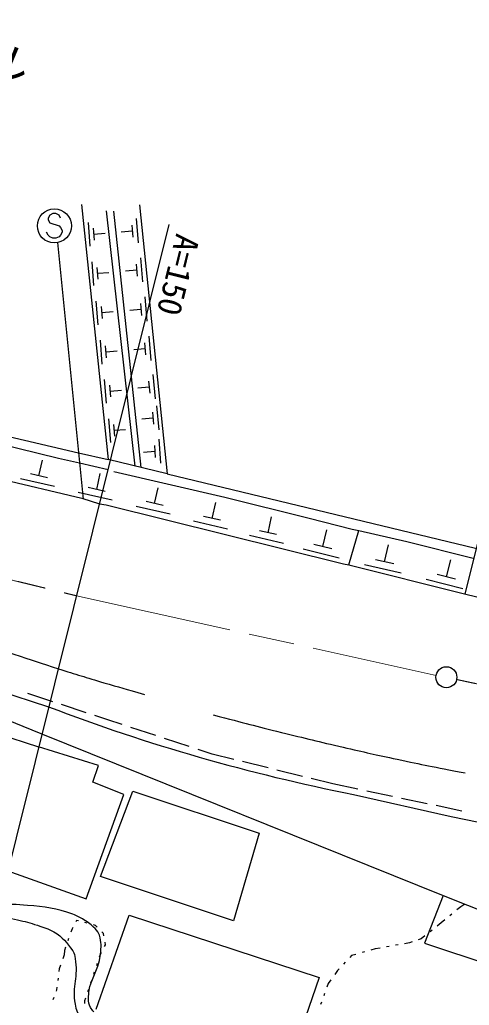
# Model space of a CAD drawing. Units: millimetres, scale not verified. Extents: x 40000 to 680000, y 20000 to 380000.
# Drawn here: x 139862 to 174182, y 265352 to 340576 of the extents above; entities that cross this region are included whole.
import ezdxf
from ezdxf.enums import TextEntityAlignment as Align

# ---------------------------------------------------------------- set-up
doc = ezdxf.new("R2010")
doc.units = ezdxf.units.MM
doc.header["$LTSCALE"] = 1000
doc.linetypes.add('CHAIN', pattern=[18.5, 12, -1.5, 3.5, -1.5])
for name, color, linetype, lineweight in [('M-BGD', 7, 'Continuous', 25), ('M-BMK', 2, 'CHAIN', 13), ('M-BMK-SRVR', 3, 'Continuous', 25), ('M-STR-HTXT', 7, 'Continuous', 13), ('M-STR-STRC', 7, 'Continuous', 25), ('M-STR-STRD', 7, 'Continuous', 25)]:
    doc.layers.add(name, color=color, linetype=linetype, lineweight=lineweight)
doc.styles.add('ＭＳ ゴシック', font='')
doc.styles.get('ＭＳ ゴシック').set_extended_font_data('MS Gothic')

msp = doc.modelspace()

# ---------------------------------------------------------------- linework, layer by layer
at = {"layer": 'M-BGD'}
for p, q in [((144585, 326477), (146627, 307016)), ((148683, 306511), (146488, 325998)), ((149131, 306401), (147055, 325958)), ((149007, 326435), (151114, 305915)), ((145235, 323280), (145105, 325096)), ((148744, 325398), (148900, 323557)), ((145566, 323760), (145501, 324668)), ((145533, 324214), (146380, 324275)), ((148454, 324446), (147595, 324373)), ((148415, 324906), (148493, 323986)), ((145529, 320285), (145382, 322100)), ((149092, 322411), (149248, 320571)), ((145855, 320768), (145782, 321676)), ((145818, 321222), (146665, 321291)), ((148802, 321460), (147943, 321387)), ((148763, 321920), (148841, 321000)), ((145848, 317290), (145702, 319104)), ((149411, 319414), (149567, 317574)), ((146175, 317773), (146101, 318680)), ((146138, 318226), (146985, 318295)), ((149121, 318462), (148263, 318389)), ((149082, 318923), (149160, 318002)), ((146168, 314294), (146021, 316108)), ((149714, 316412), (149874, 314572)), ((146494, 314777), (146421, 315684)), ((146457, 315230), (147304, 315299)), ((149426, 315460), (148567, 315385)), ((149386, 315920), (149466, 315000)), ((146487, 311298), (146341, 313112)), ((149701, 312998), (149784, 312078)), ((150027, 313491), (150193, 311652)), ((146813, 311781), (146740, 312688)), ((146777, 312234), (147623, 312303)), ((149742, 312538), (148884, 312460)), ((130625, 310741), (144341, 307524)), ((150317, 311118), (150484, 309279)), ((146807, 308302), (146660, 310116)), ((150033, 310165), (149174, 310086)), ((149991, 310625), (150074, 309705)), ((131471, 309894), (142817, 307100)), ((147133, 308785), (147060, 309692)), ((147096, 309238), (147943, 309308)), ((150479, 308560), (150612, 306718)), ((150144, 308073), (150210, 307152)), ((130117, 307524), (144595, 304052)), ((141329, 305757), (141607, 306969)), ((142817, 307100), (144425, 306762)), ((144341, 307524), (146627, 307016)), ((151114, 305915), (146627, 307016)), ((150177, 307613), (149317, 307550)), ((144425, 306762), (146627, 306254)), ((142508, 304939), (139911, 305536)), ((141979, 305608), (140680, 305906)), ((145738, 304718), (146016, 305930)), ((147050, 306084), (155517, 304137)), ((151114, 305915), (174651, 300242)), ((146387, 304569), (145089, 304867)), ((150162, 303643), (150440, 304855)), ((146917, 303900), (144320, 304497)), ((144595, 304052), (145949, 303629)), ((155517, 304137), (161951, 302528)), ((145949, 303629), (146457, 303544)), ((146457, 303544), (164576, 299057)), ((151342, 302825), (148744, 303422)), ((150812, 303493), (149513, 303792)), ((154547, 302516), (154825, 303729)), ((155196, 302367), (153897, 302666)), ((158818, 301423), (159095, 302636)), ((161951, 302528), (165253, 301682)), ((155726, 301698), (153129, 302296)), ((165253, 301682), (165761, 301597)), ((159997, 300605), (157399, 301202)), ((159467, 301274), (158168, 301573)), ((163005, 300362), (163320, 301640)), ((164999, 298972), (165761, 301597)), ((165761, 301597), (169402, 300750)), ((164237, 299476), (161501, 300154)), ((163689, 300193), (162321, 300532)), ((167715, 299203), (168014, 300507)), ((169402, 300750), (174482, 299480)), ((164576, 299057), (164999, 298972)), ((164999, 298972), (173720, 296771)), ((168984, 298322), (166189, 298965)), ((168414, 299042), (167016, 299363)), ((172433, 298046), (172761, 299344)), ((173128, 297870), (171738, 298223)), ((173682, 297138), (170902, 297843)), ((173720, 296771), (184049, 294316)), ((124275, 293892), (142055, 288135)), ((131895, 289998), (141462, 286103)), ((142378, 288518), (140478, 289142)), ((144944, 287677), (143043, 288300)), ((132826, 287796), (141293, 285087)), ((146585, 287138), (145609, 287459)), ((147676, 286782), (146585, 287138)), ((141462, 286103), (172196, 273742)), ((150242, 285943), (148341, 286564)), ((152809, 285104), (150908, 285726)), ((145865, 283648), (141293, 285087)), ((154565, 284530), (153474, 284887)), ((156203, 284123), (154565, 284530)), ((145441, 282378), (145865, 283648)), ((158823, 283473), (156882, 283955)), ((161444, 282822), (159503, 283304)), ((147812, 281446), (145441, 282378)), ((163761, 282247), (162123, 282653)), ((165677, 281844), (163761, 282247)), ((144933, 273488), (147812, 281446)), ((146034, 275181), (148489, 281700)), ((148489, 281700), (158141, 278483)), ((165338, 281446), (172789, 279753)), ((168319, 281288), (166362, 281700)), ((170962, 280732), (169004, 281144)), ((173604, 280177), (171647, 280588)), ((172789, 279753), (179477, 278398)), ((158141, 278483), (156194, 271794)), ((137666, 276055), (144933, 273488)), ((156194, 271794), (146034, 275181)), ((172196, 273742), (170757, 270101)), ((172196, 273742), (177869, 271456)), ((172858, 272317), (172704, 272189)), ((173527, 272871), (173243, 272636)), ((173837, 273057), (173527, 272871)), ((144203, 271825), (144150, 271726)), ((144344, 271788), (144203, 271825)), ((145022, 271613), (144828, 271663)), ((145702, 265045), (148225, 272227)), ((148225, 272227), (162712, 267460)), ((172035, 271635), (171737, 271401)), ((172319, 271870), (172035, 271635)), ((143861, 271187), (143766, 270921)), ((143914, 271286), (143861, 271187)), ((145648, 271452), (145506, 271488)), ((145776, 271320), (145648, 271452)), ((146254, 270830), (146126, 270962)), ((146287, 270649), (146254, 270830)), ((171344, 271091), (171187, 270967)), ((143599, 270450), (143532, 270262)), ((146409, 269975), (146376, 270157)), ((169611, 270120), (169240, 270054)), ((169817, 270191), (169611, 270120)), ((170496, 270423), (170290, 270353)), ((170794, 270658), (170496, 270423)), ((170757, 270101), (176599, 268154)), ((143270, 269525), (143255, 269198)), ((143365, 269791), (143270, 269525)), ((146034, 269254), (146106, 269393)), ((146337, 269837), (146409, 269975)), ((166187, 269425), (165994, 269370)), ((167000, 269654), (166668, 269560)), ((167370, 269720), (167000, 269654)), ((168059, 269843), (167862, 269808)), ((168748, 269966), (168551, 269931)), ((143255, 269198), (143150, 268898)), ((145741, 268386), (145805, 268575)), ((145965, 269049), (146034, 269254)), ((164715, 268642), (164578, 268496)), ((165182, 269141), (165056, 269007)), ((165513, 269235), (165182, 269141)), ((142882, 268126), (142857, 267929)), ((142986, 268426), (142882, 268126)), ((145517, 267723), (145581, 267912)), ((164112, 267996), (163906, 267706)), ((164237, 268130), (164112, 267996)), ((142793, 267433), (142768, 267234)), ((145293, 267059), (145357, 267249)), ((162712, 267460), (160173, 260110)), ((163618, 267297), (163412, 267007)), ((142680, 266541), (142638, 266424)), ((142705, 266738), (142680, 266541)), ((145069, 266396), (145133, 266586)), ((163412, 267007), (163310, 266723)), ((142468, 265954), (142400, 265766)), ((144822, 265492), (144840, 265717)), ((144840, 265717), (144909, 265922)), ((162901, 265595), (162833, 265407)), ((163139, 266253), (163071, 266065))]:
    msp.add_line(p, q, dxfattribs=at)
msp.add_arc((193307, 422677), 143974, 249.14609, 258.79808, dxfattribs=at)
for points, knots in [([(145526, 264852), (145398, 264984), (145353, 265046), (145272, 265190), (145138, 265428), (145104, 265595), (145103, 265868), (145095, 267240), (145908, 267888), (146034, 269254), (146086, 269815), (146121, 270157), (145949, 270694), (145877, 270921), (145778, 271032), (145611, 271202), (145313, 271503), (145130, 271666), (144764, 271879), (144444, 272065), (144267, 272182), (143917, 272302), (142611, 272751), (141822, 272862), (140446, 272980), (138777, 273122), (138083, 272989), (136165, 272711)], [0, 0, 0, 0, 1, 1, 1, 2, 2, 2, 3, 3, 3, 4, 4, 4, 5, 5, 5, 6, 6, 6, 7, 7, 7, 8, 8, 8, 9, 9, 9, 9]), ([(136397, 272116), (137909, 272103), (138427, 272157), (139684, 271879), (140287, 271745), (140623, 271656), (141208, 271456), (141714, 271283), (142015, 271215), (142478, 270948), (143166, 270550), (143446, 270149), (143917, 269508), (144060, 269314), (144036, 269151), (144087, 268916), (144374, 267590), (143809, 266771), (144087, 265444), (144136, 265209), (144154, 265070), (144256, 264852), (144489, 264353), (144633, 264060), (145018, 263666), (145959, 262704), (146901, 262730), (148154, 262239), (149868, 261569), (150860, 261267), (152638, 260788), (153622, 260522), (154190, 260444), (155178, 260195), (156517, 259857), (157260, 259633), (158565, 259179), (158872, 259072), (159036, 258987), (159327, 258840), (160147, 258425), (160396, 258116), (161189, 257401)], [0, 0, 0, 0, 1, 1, 1, 2, 2, 2, 3, 3, 3, 4, 4, 4, 5, 5, 5, 6, 6, 6, 7, 7, 7, 8, 8, 8, 9, 9, 9, 10, 10, 10, 11, 11, 11, 12, 12, 12, 13, 13, 13, 14, 14, 14, 14])]:
    msp.add_open_spline(points, degree=3, knots=knots, dxfattribs=at)
at = {"layer": 'M-BMK'}
msp.add_line((144195, 296605), (171643, 290523), dxfattribs=at)
for points in [[(88902, 307923), (92755, 307365), (93757, 307222), (96858, 306706), (99837, 306210), (101499, 305896), (104467, 305345), (107081, 304860), (108544, 304584), (111150, 304062), (113681, 303555), (115094, 303247), (117617, 302705), (121576, 301854), (123789, 301357), (127741, 300471), (131031, 299733), (132874, 299318), (136157, 298545), (139301, 297805), (140295, 297562), (144195, 296605)], [(173214, 290219), (178736, 289031), (180189, 288730), (184680, 287874), (190125, 286836), (193189, 286323), (198666, 285474), (205413, 284429), (209200, 283882), (215978, 283063), (221086, 282446), (223951, 282118), (229079, 281681), (234652, 281206), (237779, 280985), (243367, 280719), (249426, 280432), (252824, 280295), (258890, 280257), (263472, 280228), (264972, 280240), (270622, 280360)]]:
    msp.add_open_spline(points, degree=3, knots=[0, 0, 0, 0, 1, 1, 1, 2, 2, 2, 3, 3, 3, 4, 4, 4, 5, 5, 5, 6, 6, 6, 7, 7, 7, 7], dxfattribs=at)
at = {"layer": 'M-BMK-SRVR'}
msp.add_line((137126, 268176), (151270, 324948), dxfattribs=at)
msp.add_circle((172432, 290388), 800, dxfattribs=at)
at = {"layer": 'M-STR-STRC'}
for p, q in [((142389, 325785), (142153, 325667)), ((142626, 325785), (142389, 325785)), ((142862, 325667), (142626, 325785)), ((142153, 325667), (142035, 325430)), ((142035, 325430), (142035, 325312)), ((142035, 325312), (142153, 325076)), ((142153, 325076), (142862, 324840)), ((142980, 325430), (142862, 325667)), ((142035, 324130), (141917, 324367)), ((142862, 324840), (142980, 324721)), ((142980, 324721), (143098, 324485)), ((143098, 324367), (142980, 324130)), ((143098, 324485), (143098, 324367)), ((142153, 324012), (142035, 324130)), ((142389, 323894), (142153, 324012)), ((142626, 323894), (142389, 323894)), ((142862, 324012), (142626, 323894)), ((142752, 323563), (144705, 303990)), ((142980, 324130), (142862, 324012)), ((178691, 316241), (173854, 296761))]:
    msp.add_line(p, q, dxfattribs=at)
msp.add_circle((142508, 324840), 1300, dxfattribs=at)
at = {"layer": 'M-STR-STRD'}
for points in [[(135978, 293313), (137647, 292739), (138072, 292593), (139419, 292145), (140745, 291704), (141489, 291458), (142821, 291037), (144170, 290611), (144928, 290378), (146283, 289975), (147496, 289615), (147883, 289504), (149395, 289075)], [(154640, 287522), (157159, 286861), (157804, 286690), (159839, 286184), (161676, 285727), (162706, 285474), (164550, 285047), (166158, 284676), (167060, 284477), (168674, 284133), (170694, 283702), (171343, 283579), (173858, 283088)]]:
    msp.add_open_spline(points, degree=3, knots=[0, 0, 0, 0, 1, 1, 1, 2, 2, 2, 3, 3, 3, 4, 4, 4, 4], dxfattribs=at)

# ---------------------------------------------------------------- texts
at = {"layer": 'M-BMK-SRVR', "style": 'ＭＳ ゴシック'}
msp.add_text('A=150', height=1833, rotation=256.01, dxfattribs=at).set_placement((152713, 324109), align=Align.MIDDLE_LEFT)
at = {"layer": 'M-STR-HTXT', "style": 'ＭＳ ゴシック'}
msp.add_text('ガードレール', height=2566, rotation=337.525, dxfattribs=at).set_placement((120320, 342771), align=Align.BOTTOM_LEFT)

doc.saveas('drawing.dxf')
